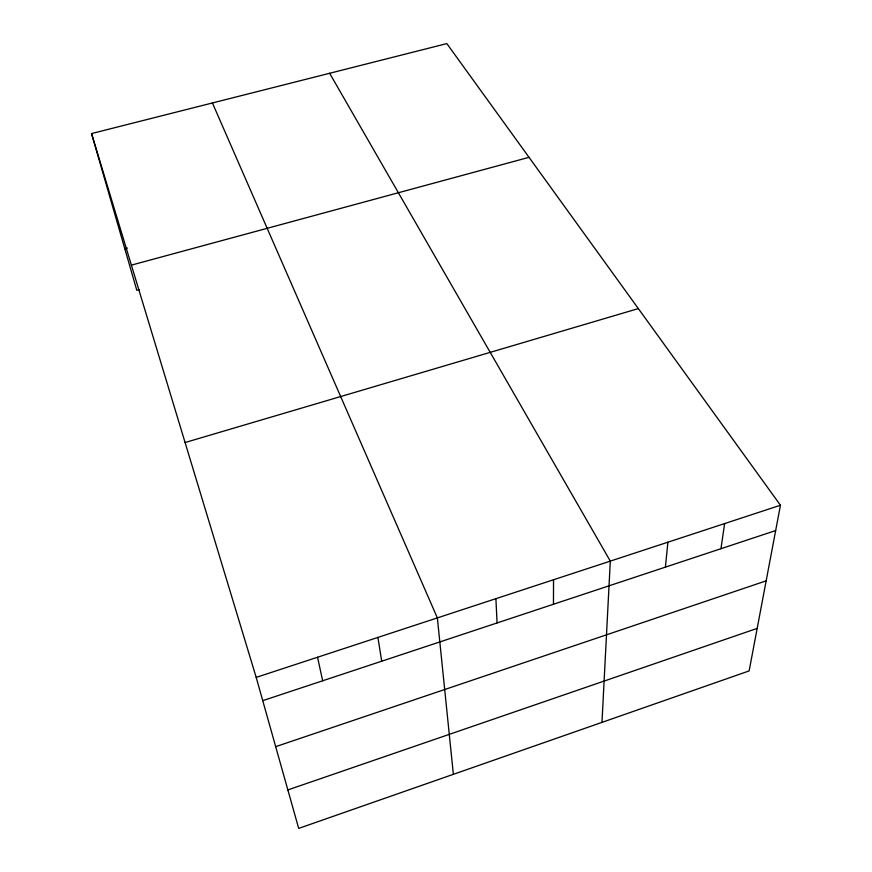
<?xml version="1.0" encoding="UTF-8"?>
<svg xmlns="http://www.w3.org/2000/svg" width="872" height="872" viewBox="0 0 872 872"><rect width="100%" height="100%" fill="white"/><g stroke="black" fill="none" stroke-linecap="round" stroke-linejoin="round"><path stroke-width="1.31" d="M553.469 604.252L553.535 579.76M601.974 722.365L610.302 561.121L329.649 73.27M665.412 567.127L667.898 542.21M720.959 548.706L724.61 523.582M780.451 505.248L749.135 670.917L298.693 828.4L256.194 677.391L91.549 133.569L446.835 43.6L780.451 505.248L256.194 677.391M287.869 789.923L757.168 628.396M275.694 746.661L766.161 580.85M262.745 700.652L775.666 530.568M185.093 442.529L638.326 308.59M139.411 289.58L136.806 290.3L91.549 133.569M131.378 265.132L529.021 157.331M124.816 248.793L127.41 248.095M212.408 102.961L437.363 617.899L453.364 774.325M317.539 657.248L322.673 680.781M377.914 637.421L381.696 661.205M495.896 598.683L497.073 622.946"/></g></svg>
